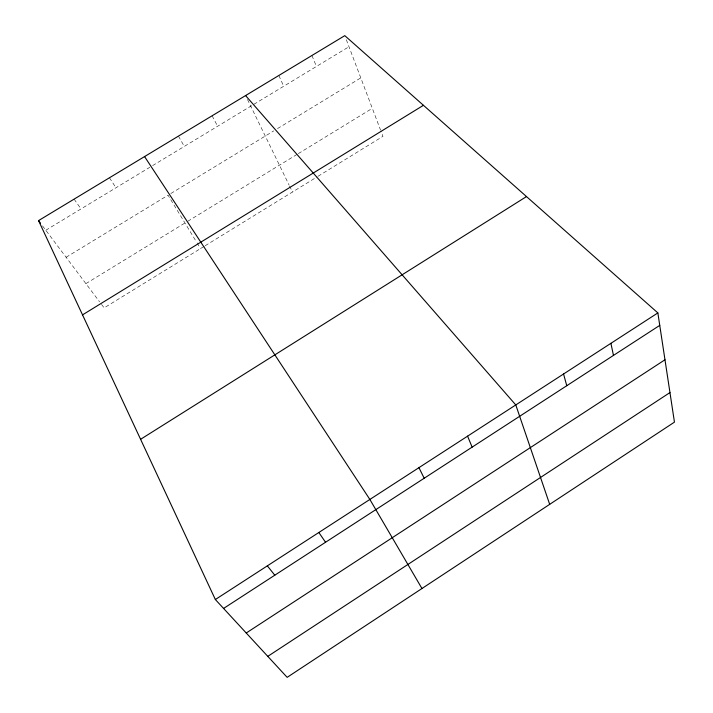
<?xml version="1.0" encoding="UTF-8"?>
<svg xmlns="http://www.w3.org/2000/svg" width="713" height="713" viewBox="0 0 713 713"><rect width="100%" height="100%" fill="white"/><g stroke="black" fill="none" stroke-linecap="round" stroke-linejoin="round"><path stroke-width="0.53" stroke-dasharray="3.56 2.67" d="M204.248 246.297L104.143 307.891L100.23 302.695M205.184 245.727L317.107 176.86M318.06 176.271L382.934 136.361L380.965 131.165M85.916 283.64L184.961 223.009M187.751 221.297L297.357 154.204M298.301 153.634L372.32 108.323M66.104 257.277L168.063 195.21L196.476 241.965M170.853 193.517L273.747 130.88M277.509 128.59L360.796 77.895M45.792 230.246L149.801 167.297M152.609 165.603L348.996 46.746M42.495 225.861L99.579 301.831M74.116 199.132L80.997 208.936M109.454 177.787L115.978 187.769M197.055 242.91L200.513 248.596M178.446 136.112L184.284 146.432M212.118 115.782L217.617 126.254M247.464 99.428L289.095 185.059M289.576 186.048L292.482 192.011M278.854 75.471L283.694 86.264M311.92 55.498L316.438 66.443M346.322 39.687L380.573 130.131"/><path stroke-width="1.07" d="M267.794 656.361L669.962 392.569M246.243 633.001L664.979 359.771M215.353 599.526L657.858 312.918L344.789 35.65L38.547 220.602L215.353 599.526L287.152 677.35L674.453 422.132L657.858 312.918M223.579 608.439L659.748 325.378M140.595 439.306L526.488 196.574M82.53 314.87L423.442 105.31M245.584 95.569L515.784 404.939L549.687 504.349M267.339 565.855L274.799 575.204M38.547 220.602L40.525 223.231M318.845 532.495L325.547 542.263M144.57 156.575L369.869 499.448L421.962 588.519M418.941 467.666L424.19 478.245M467.576 436.16L472.131 447.131M563.555 373.995L566.764 385.724M610.916 343.327L613.456 355.413"/></g></svg>
